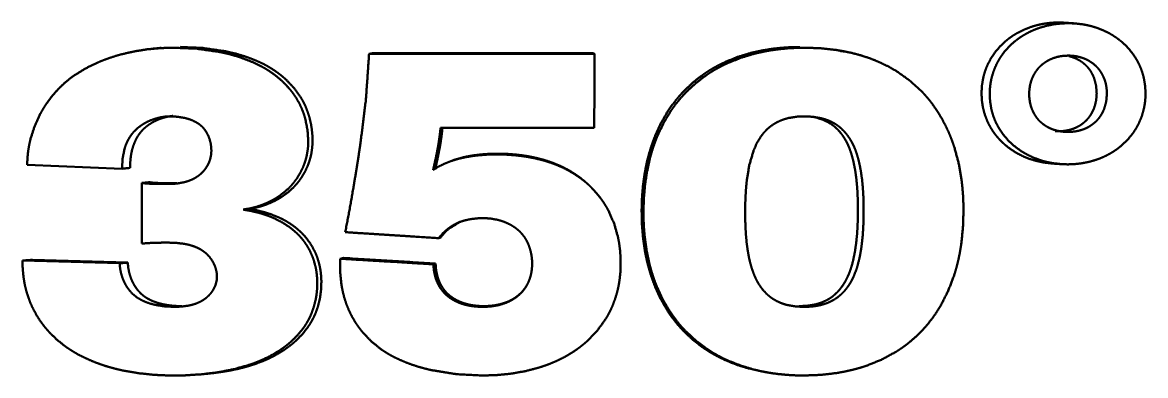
# Paper-space layout 'Layout1' of a CAD drawing. Header units: millimetres. Extents: x 0 to 420, y 0 to 297.
# Drawn here: x 157.94 to 167.61, y 130.43 to 133.46 of the extents above; entities that cross this region are included whole.
import ezdxf

# ---------------------------------------------------------------- set-up
doc = ezdxf.new("R2010")
doc.units = ezdxf.units.MM
doc.layers.add('170', color=7, linetype='Continuous', true_color=0xffffff)

psp = doc.layouts.get("Layout1")

# ---------------------------------------------------------------- linework, layer by layer
at = {"layer": '170', "color": 155, "linetype": 'Continuous', "lineweight": 13}
psp.add_line((164.4725, 133.2342), (164.4356, 133.2402), dxfattribs=at)
at = {"layer": '170', "color": 155, "linetype": 'Continuous', "lineweight": 50}
for p, q in [((160.9207, 133.1921), (160.9495, 133.1983)), ((160.9207, 133.1921), (162.8611, 133.1924)), ((162.8535, 133.1983), (160.9495, 133.1983)), ((162.8611, 133.1924), (162.8535, 133.1983)), ((161.5365, 132.5547), (162.8599, 132.5549)), ((157.9776, 132.2377), (158.7939, 132.2044)), ((161.5205, 131.6073), (161.5378, 131.6134)), ((157.9368, 131.4144), (158.7733, 131.3907)), ((158.8434, 131.3972), (158.0239, 131.4204)), ((160.6713, 131.4305), (160.705, 131.4367)), ((161.4751, 131.3824), (161.4933, 131.3885)), ((164.3235, 130.4569), (164.1938, 130.4851))]:
    psp.add_line(p, q, dxfattribs=at)
for points, knots in [([(166.1935, 132.8539), (166.197, 132.9174), (166.207, 132.9799), (166.2145, 133.0108), (166.2238, 133.0414), (166.2347, 133.0713), (166.2472, 133.1004), (166.2769, 133.156), (166.3127, 133.2083), (166.3538, 133.2563), (166.3994, 133.2994), (166.4238, 133.3192), (166.4493, 133.3378), (166.4756, 133.3551), (166.5025, 133.371), (166.5582, 133.3989), (166.6163, 133.4216), (166.646, 133.4311), (166.6761, 133.4392), (166.7063, 133.4459), (166.7366, 133.4514), (166.7672, 133.4557), (166.7979, 133.4587), (166.8288, 133.4605), (166.8598, 133.461), (166.9094, 133.4593)], [0, 0, 0.060287, 0.120334, 0.150511, 0.180825, 0.211042, 0.241051, 0.300879, 0.360975, 0.420934, 0.480445, 0.510277, 0.540187, 0.570024, 0.59968, 0.658746, 0.717887, 0.747516, 0.77701, 0.806355, 0.835624, 0.864872, 0.894146, 0.923515, 0.952919, 1, 1]), ([(167.6057, 132.8479), (167.6026, 132.9121), (167.5928, 132.9751), (167.5854, 133.0062), (167.5762, 133.0369), (167.5653, 133.067), (167.5528, 133.0961), (167.5231, 133.1518), (167.4873, 133.2039), (167.4463, 133.2517), (167.4009, 133.2945), (167.3765, 133.3141), (167.3512, 133.3326), (167.325, 133.3497), (167.2982, 133.3655), (167.2428, 133.3932), (167.1849, 133.4157), (167.1551, 133.4251), (167.1251, 133.4331), (167.0949, 133.4399), (167.0644, 133.4453), (167.0029, 133.4526), (166.9407, 133.4551), (166.8784, 133.4527), (166.8169, 133.4455), (166.756, 133.4333), (166.6958, 133.4161), (166.6661, 133.4055), (166.6369, 133.3936), (166.6084, 133.3805), (166.5805, 133.366), (166.5533, 133.3504), (166.5268, 133.3334), (166.5009, 133.315), (166.4759, 133.2953), (166.4292, 133.2523), (166.3875, 133.205), (166.3685, 133.1796), (166.3509, 133.153), (166.3346, 133.1253), (166.3198, 133.0967), (166.2957, 133.0377), (166.2783, 132.9762), (166.2722, 132.9445), (166.2677, 132.9124), (166.2651, 132.8802), (166.2641, 132.8479)], [0, 0, 0.031846, 0.063443, 0.079272, 0.095175, 0.11103, 0.126759, 0.158026, 0.189351, 0.220548, 0.251487, 0.266984, 0.282525, 0.29802, 0.313433, 0.344146, 0.374942, 0.390397, 0.405807, 0.421158, 0.436486, 0.467179, 0.49806, 0.528935, 0.559664, 0.590442, 0.621471, 0.637109, 0.652721, 0.668277, 0.683821, 0.699387, 0.715002, 0.730733, 0.746531, 0.777951, 0.809237, 0.824941, 0.840745, 0.856684, 0.872634, 0.904261, 0.935928, 0.951913, 0.967949, 0.983965, 1, 1]), ([(159.2347, 133.2443), (159.1222, 133.2408), (159.0111, 133.2304), (158.9013, 133.213), (158.7928, 133.1884), (158.7392, 133.1732), (158.6859, 133.156), (158.633, 133.1368), (158.5811, 133.1155), (158.4808, 133.0665), (158.3856, 133.0079), (158.3402, 132.9745), (158.2969, 132.9384), (158.2562, 132.9), (158.2181, 132.8593), (158.1823, 132.8164), (158.1491, 132.7714), (158.1333, 132.748), (158.1182, 132.7241), (158.1037, 132.6997), (158.0899, 132.6748), (158.0424, 132.5721), (158.0074, 132.4645), (157.9947, 132.4089), (157.9853, 132.3522), (157.9796, 132.2952), (157.9776, 132.2377)], [0, 0, 0.062537, 0.124579, 0.186366, 0.248172, 0.279172, 0.310299, 0.341544, 0.37275, 0.434803, 0.496914, 0.52824, 0.559566, 0.590671, 0.621673, 0.652682, 0.683811, 0.699457, 0.715165, 0.73097, 0.746795, 0.809668, 0.872526, 0.904271, 0.936162, 0.968044, 1, 1]), ([(160.3975, 132.4351), (160.3912, 132.535), (160.3718, 132.6328), (160.3648, 132.6569), (160.3568, 132.6808), (160.3481, 132.7044), (160.3385, 132.7274), (160.3168, 132.7722), (160.2917, 132.815), (160.2779, 132.8358), (160.2633, 132.856), (160.2479, 132.8759), (160.2318, 132.8952), (160.1979, 132.9321), (160.1618, 132.9665), (160.1237, 132.9987), (160.0835, 133.0286), (160.0418, 133.0562), (159.9988, 133.0811), (159.9098, 133.1242), (159.8172, 133.1593), (159.7698, 133.1742), (159.7219, 133.1874), (159.6738, 133.199), (159.6256, 133.2091), (159.4311, 133.2361), (159.2347, 133.2443)], [0, 0, 0.062995, 0.125773, 0.14159, 0.157457, 0.17327, 0.189001, 0.220307, 0.251573, 0.267245, 0.282976, 0.298787, 0.314626, 0.346157, 0.377559, 0.408974, 0.440504, 0.472006, 0.503301, 0.565546, 0.627877, 0.659186, 0.690468, 0.721602, 0.752627, 0.876212, 1, 1]), ([(159.2952, 133.2505), (159.4885, 133.2421), (159.6791, 133.2149), (159.7733, 133.1932), (159.8665, 133.1651), (159.9127, 133.1482), (159.9583, 133.1294), (160.0029, 133.1086), (160.0463, 133.0856), (160.0885, 133.0604), (160.1293, 133.0327), (160.1492, 133.0179), (160.1687, 133.0024), (160.1876, 132.9865), (160.206, 132.97), (160.2738, 132.899), (160.3318, 132.8191), (160.3445, 132.7976), (160.3564, 132.7757), (160.3674, 132.7535), (160.3775, 132.731), (160.395, 132.6851), (160.4093, 132.6379), (160.4204, 132.5896), (160.4283, 132.5404), (160.4329, 132.4908), (160.4344, 132.441)], [0, 0, 0.123366, 0.246165, 0.307775, 0.369863, 0.401236, 0.432708, 0.464085, 0.495407, 0.526745, 0.5582, 0.574022, 0.589866, 0.605656, 0.62139, 0.684007, 0.746977, 0.762894, 0.778772, 0.794549, 0.81027, 0.841646, 0.87306, 0.904697, 0.93648, 0.968226, 1, 1]), ([(164.2006, 133.1974), (164.3065, 133.2213), (164.4137, 133.2377), (164.5217, 133.2472), (164.6299, 133.2503)], [0, 0, 0.250358, 0.500386, 0.75023, 1, 1]), ([(164.6707, 133.2443), (164.599, 133.243), (164.5274, 133.2391), (164.4536, 133.2321), (164.3802, 133.2219), (164.3067, 133.2084), (164.2338, 133.1914)], [0, 0, 0.162539, 0.325205, 0.493064, 0.66104, 0.830469, 1, 1]), ([(164.6651, 130.4263), (164.8041, 130.4314), (164.9416, 130.4469), (165.0097, 130.4587), (165.0773, 130.4736), (165.1109, 130.4822), (165.1445, 130.4916), (165.1778, 130.5018), (165.2109, 130.5129), (165.3391, 130.5656), (165.4604, 130.632), (165.4897, 130.6509), (165.5184, 130.6707), (165.5466, 130.6914), (165.5741, 130.713), (165.6268, 130.7583), (165.6764, 130.8067), (165.7228, 130.858), (165.7661, 130.9124), (165.8063, 130.9697), (165.8433, 131.0295), (165.9067, 131.1542), (165.9568, 131.285), (165.9674, 131.3187), (165.9772, 131.3525), (165.9861, 131.3866), (165.9943, 131.4207), (166.0083, 131.4891), (166.0194, 131.558), (166.0337, 131.6965), (166.0383, 131.8363), (166.0374, 131.9065), (166.0342, 131.9766), (166.0288, 132.0462), (166.0208, 132.1152), (165.9967, 132.2516), (165.9605, 132.3855), (165.9495, 132.4185), (165.9376, 132.4514), (165.9248, 132.4841), (165.9111, 132.5165), (165.8814, 132.5798), (165.8485, 132.641), (165.8123, 132.7002), (165.7728, 132.7573), (165.7516, 132.7849), (165.7296, 132.812), (165.7066, 132.8384), (165.6829, 132.8641), (165.5811, 132.9579), (165.4689, 133.0382), (165.4089, 133.0734), (165.3469, 133.1052), (165.2835, 133.1333), (165.2188, 133.1578), (165.1528, 133.179), (165.0857, 133.197), (165.0175, 133.212), (164.9488, 133.2239), (164.8104, 133.2394), (164.6707, 133.2443)], [0, 0, 0.03123, 0.062275, 0.07779, 0.093333, 0.101126, 0.108942, 0.116778, 0.124612, 0.15571, 0.186757, 0.194566, 0.202403, 0.210265, 0.218112, 0.233708, 0.249245, 0.26478, 0.280377, 0.296108, 0.311884, 0.343273, 0.374718, 0.382633, 0.390549, 0.398442, 0.406311, 0.422, 0.437648, 0.468917, 0.500299, 0.516063, 0.531809, 0.547471, 0.563072, 0.594156, 0.625276, 0.633098, 0.640944, 0.648826, 0.656717, 0.672413, 0.688023, 0.703592, 0.719171, 0.726982, 0.734818, 0.742679, 0.750524, 0.78158, 0.812556, 0.828171, 0.843811, 0.859375, 0.874909, 0.890455, 0.906057, 0.921718, 0.93738, 0.968636, 1, 1]), ([(160.9207, 133.1921), (160.8944, 132.8059), (160.8467, 132.4216), (160.8323, 132.3259), (160.8173, 132.2303), (160.8017, 132.1347), (160.7857, 132.0393), (160.7523, 131.8486), (160.716, 131.6585)], [0, 0, 0.250006, 0.500005, 0.562514, 0.625018, 0.687521, 0.75002, 0.875007, 1, 1]), ([(164.1938, 130.4851), (164.0874, 130.518), (163.9847, 130.5594), (163.9347, 130.5834), (163.8858, 130.6096), (163.8617, 130.6236), (163.838, 130.6383), (163.8144, 130.6535), (163.7913, 130.6694), (163.7036, 130.7378), (163.6235, 130.814), (163.5863, 130.855), (163.5509, 130.898), (163.5175, 130.9429), (163.4862, 130.9894), (163.4308, 131.0861), (163.3843, 131.1872), (163.3641, 131.2393), (163.346, 131.2923), (163.33, 131.346), (163.3159, 131.4), (163.2936, 131.5087), (163.2785, 131.6184), (163.2699, 131.7291), (163.2674, 131.8407), (163.2683, 131.8966), (163.2706, 131.9524), (163.2744, 132.0079), (163.2796, 132.0631), (163.2951, 132.1728), (163.3175, 132.2813), (163.3316, 132.3351), (163.3478, 132.3885), (163.3661, 132.4416), (163.3865, 132.4939), (163.4335, 132.5951), (163.489, 132.6916), (163.5202, 132.7379), (163.5538, 132.7828), (163.5714, 132.8048), (163.5896, 132.8263), (163.6082, 132.8472), (163.6273, 132.8676), (163.7079, 132.9441), (163.7957, 133.0124), (163.8187, 133.0282), (163.8422, 133.0434), (163.8661, 133.0582), (163.8905, 133.0723), (163.9399, 133.0988), (163.9903, 133.1229), (164.0937, 133.1645), (164.2006, 133.1974)], [0, 0, 0.031241, 0.062296, 0.077826, 0.093397, 0.101209, 0.109043, 0.116908, 0.124775, 0.155969, 0.186977, 0.202511, 0.218108, 0.233814, 0.249544, 0.280801, 0.312004, 0.327663, 0.343385, 0.359097, 0.374734, 0.405866, 0.436938, 0.468073, 0.499363, 0.515052, 0.530707, 0.546308, 0.561874, 0.592936, 0.624013, 0.639602, 0.655258, 0.671003, 0.686755, 0.718051, 0.749265, 0.764921, 0.78066, 0.788564, 0.796453, 0.804307, 0.812141, 0.843321, 0.874498, 0.88233, 0.890185, 0.898071, 0.905963, 0.921688, 0.937352, 0.968619, 1, 1]), ([(164.2338, 133.1914), (164.1264, 133.1589), (164.0224, 133.1181), (163.9718, 133.0945), (163.9222, 133.0686), (163.8978, 133.0547), (163.8736, 133.0403), (163.8497, 133.0252), (163.8261, 133.0095), (163.7365, 132.9418), (163.6545, 132.8662), (163.6163, 132.8255), (163.5799, 132.7828), (163.5625, 132.7607), (163.5455, 132.7382), (163.529, 132.7151), (163.5131, 132.6917), (163.4556, 132.5949), (163.4071, 132.4937), (163.3861, 132.4415), (163.3672, 132.3883), (163.3503, 132.3344), (163.3356, 132.28), (163.3121, 132.1705), (163.2961, 132.06), (163.2866, 131.9485), (163.2832, 131.8362), (163.2837, 131.7799), (163.2857, 131.7237), (163.2894, 131.6678), (163.2946, 131.6122), (163.3101, 131.5019), (163.333, 131.3929), (163.3473, 131.3389), (163.3637, 131.2853), (163.3823, 131.232), (163.4031, 131.1795), (163.4509, 131.0779), (163.5075, 130.9815), (163.5392, 130.9353), (163.5733, 130.8904), (163.5913, 130.8686), (163.6098, 130.8471), (163.6287, 130.8263), (163.6481, 130.8059), (163.7299, 130.7298), (163.8188, 130.6621), (163.8658, 130.6314), (163.9145, 130.6029), (163.9644, 130.5767), (164.0152, 130.5529), (164.1194, 130.5117), (164.227, 130.4791)], [0, 0, 0.031278, 0.062383, 0.077936, 0.093529, 0.101353, 0.109195, 0.117072, 0.124959, 0.15625, 0.187324, 0.202875, 0.218481, 0.226321, 0.234185, 0.242079, 0.249972, 0.281327, 0.312583, 0.328251, 0.343979, 0.35973, 0.375422, 0.406615, 0.437728, 0.468888, 0.500182, 0.515878, 0.531538, 0.547137, 0.562688, 0.593713, 0.624734, 0.640292, 0.655912, 0.671627, 0.687365, 0.718636, 0.749785, 0.765404, 0.781099, 0.788987, 0.796863, 0.804712, 0.812534, 0.843664, 0.874775, 0.890433, 0.906156, 0.921847, 0.937479, 0.968687, 1, 1]), ([(166.6041, 132.8485), (166.6056, 132.882), (166.6101, 132.9149), (166.6135, 132.9312), (166.6178, 132.9474), (166.6228, 132.9634), (166.6286, 132.9791), (166.6425, 133.0093), (166.6594, 133.0376), (166.6795, 133.0642), (166.7023, 133.0882), (166.7274, 133.1094), (166.7547, 133.1277), (166.7838, 133.1432), (166.814, 133.1556), (166.8453, 133.165), (166.8772, 133.1714), (166.9094, 133.1751), (166.9416, 133.1763), (166.9577, 133.1759), (166.9739, 133.1749), (166.9901, 133.1733), (167.0061, 133.171), (167.0376, 133.1643), (167.0682, 133.1549), (167.0832, 133.149), (167.0979, 133.1424), (167.1124, 133.135), (167.1265, 133.1268), (167.1533, 133.1084), (167.1779, 133.0873), (167.1893, 133.0757), (167.2002, 133.0634), (167.2104, 133.0504), (167.2199, 133.0368), (167.2365, 133.0083), (167.25, 132.9781), (167.2556, 132.9624), (167.2605, 132.9463), (167.2645, 132.9301), (167.2676, 132.9138), (167.2717, 132.8807), (167.2729, 132.8472)], [0, 0, 0.031835, 0.063473, 0.079295, 0.095166, 0.111141, 0.127092, 0.158644, 0.190035, 0.22164, 0.253185, 0.284416, 0.315705, 0.346966, 0.378013, 0.40909, 0.440101, 0.470844, 0.501494, 0.516847, 0.532236, 0.547704, 0.563141, 0.593758, 0.624216, 0.639485, 0.654814, 0.670279, 0.68583, 0.716751, 0.747539, 0.763007, 0.77859, 0.794323, 0.810094, 0.841461, 0.872921, 0.88882, 0.904756, 0.920625, 0.936455, 0.968111, 1, 1]), ([(167.1851, 132.8531), (167.1801, 132.9185), (167.1634, 132.9818), (167.1504, 133.012), (167.1345, 133.0403), (167.1255, 133.0537), (167.1157, 133.0666), (167.1052, 133.0791), (167.0939, 133.0909), (167.0698, 133.1125), (167.0436, 133.1312), (167.0155, 133.1471), (166.9859, 133.16), (166.9461, 133.1722)], [0, 0, 0.151795, 0.303335, 0.379368, 0.454436, 0.49185, 0.529349, 0.567075, 0.604906, 0.679814, 0.754282, 0.829063, 0.903663, 1, 1]), ([(166.7997, 132.2492), (166.7296, 132.2573), (166.6694, 132.2698), (166.6101, 132.2875), (166.5525, 132.3104), (166.4976, 132.3382), (166.4455, 132.371), (166.3963, 132.4091), (166.373, 132.4302), (166.3508, 132.4524), (166.3301, 132.4756), (166.3106, 132.4999), (166.2924, 132.5252), (166.2755, 132.5515), (166.26, 132.579), (166.246, 132.6074), (166.2229, 132.6663), (166.2065, 132.7272), (166.1967, 132.79), (166.1935, 132.8539)], [0, 0, 0.074566, 0.139533, 0.205032, 0.270539, 0.335586, 0.400711, 0.466525, 0.499759, 0.532905, 0.565856, 0.598748, 0.631675, 0.664738, 0.69807, 0.731636, 0.798487, 0.865128, 0.932344, 1, 1]), ([(166.8285, 132.527), (166.8543, 132.5261), (166.8703, 132.5263), (166.8863, 132.5272), (166.9024, 132.5287), (166.9184, 132.5309), (166.9498, 132.5373), (166.9805, 132.5467), (167.0104, 132.5591), (167.0389, 132.5746), (167.0654, 132.5928), (167.09, 132.6139), (167.1014, 132.6256), (167.1123, 132.638), (167.1224, 132.651), (167.1317, 132.6645), (167.1403, 132.6784), (167.1481, 132.6928), (167.1552, 132.7078), (167.1616, 132.7231), (167.172, 132.7546), (167.1793, 132.7868), (167.1836, 132.8198), (167.1851, 132.8531)], [0, 0, 0.047075, 0.076289, 0.105598, 0.135071, 0.164515, 0.223039, 0.281539, 0.340566, 0.399689, 0.458464, 0.517527, 0.54745, 0.577532, 0.607485, 0.637368, 0.667236, 0.697216, 0.727411, 0.757735, 0.818141, 0.87844, 0.939105, 1, 1]), ([(166.2641, 132.8479), (166.2674, 132.7838), (166.2774, 132.7209), (166.285, 132.6898), (166.2944, 132.6591), (166.3055, 132.629), (166.3182, 132.5999), (166.3484, 132.5442), (166.3847, 132.4921), (166.4264, 132.4443), (166.4725, 132.4015), (166.5228, 132.3635), (166.5765, 132.3307), (166.6325, 132.3031), (166.6909, 132.2806), (166.7208, 132.2713), (166.751, 132.2632), (166.7814, 132.2565), (166.8119, 132.2511), (166.8735, 132.2438), (166.9357, 132.2413), (166.9979, 132.2437), (167.0592, 132.2509), (167.1197, 132.263), (167.1794, 132.2802), (167.2088, 132.2909), (167.2377, 132.3028), (167.2659, 132.316), (167.2934, 132.3304), (167.3203, 132.3461), (167.3465, 132.3631), (167.3719, 132.3815), (167.3966, 132.4012), (167.4426, 132.4441), (167.4837, 132.4915), (167.5024, 132.5168), (167.5198, 132.5433), (167.5359, 132.5709), (167.5504, 132.5995), (167.5743, 132.6585), (167.5914, 132.7199), (167.5975, 132.7514), (167.602, 132.7835), (167.6047, 132.8156), (167.6057, 132.8479)], [0, 0, 0.03184, 0.063451, 0.079295, 0.09522, 0.111129, 0.126913, 0.158316, 0.18983, 0.221282, 0.252478, 0.283752, 0.314958, 0.345932, 0.376952, 0.392505, 0.408004, 0.42343, 0.438815, 0.469577, 0.500473, 0.53131, 0.56194, 0.592558, 0.62337, 0.638899, 0.654398, 0.669835, 0.685251, 0.700684, 0.716163, 0.731745, 0.747415, 0.778619, 0.809703, 0.825314, 0.84103, 0.8569, 0.872797, 0.904357, 0.935968, 0.951924, 0.967952, 0.983972, 1, 1]), ([(167.2729, 132.8472), (167.2671, 132.781), (167.2491, 132.7173), (167.2354, 132.6869), (167.2186, 132.6585), (167.2092, 132.6451), (167.199, 132.6322), (167.188, 132.6198), (167.1763, 132.608), (167.1512, 132.5868), (167.1242, 132.5685), (167.1099, 132.5604), (167.0952, 132.5531), (167.0803, 132.5465), (167.0651, 132.5407), (167.034, 132.5314), (167.002, 132.525), (166.9698, 132.5213), (166.9376, 132.5201), (166.9054, 132.5214), (166.8733, 132.5251), (166.8572, 132.528), (166.8413, 132.5316), (166.8257, 132.5359), (166.8103, 132.5409), (166.7952, 132.5467), (166.7803, 132.5532), (166.7657, 132.5605), (166.7514, 132.5686), (166.7244, 132.5869), (166.6996, 132.6079), (166.6881, 132.6195), (166.6771, 132.6318), (166.6669, 132.6449), (166.6574, 132.6585), (166.6407, 132.6871), (166.6272, 132.7174), (166.6216, 132.7332), (166.6167, 132.7492), (166.6127, 132.7654), (166.6095, 132.7817), (166.6053, 132.8149), (166.6041, 132.8485)], [0, 0, 0.063151, 0.126142, 0.157831, 0.189195, 0.204804, 0.220448, 0.236194, 0.251968, 0.283194, 0.314253, 0.329845, 0.34546, 0.36098, 0.376439, 0.407316, 0.438263, 0.469097, 0.499739, 0.530373, 0.561174, 0.57668, 0.592167, 0.607575, 0.622962, 0.638353, 0.653789, 0.669329, 0.684939, 0.715976, 0.746892, 0.76243, 0.778087, 0.79389, 0.809686, 0.841111, 0.872673, 0.888598, 0.904531, 0.92039, 0.936227, 0.96801, 1, 1]), ([(159.2318, 132.6584), (159.1865, 132.6515), (159.1659, 132.6467), (159.1456, 132.6409), (159.1254, 132.6342), (159.1055, 132.6265), (159.0672, 132.6084), (159.0309, 132.5867), (159.0136, 132.5744), (158.9969, 132.5611), (158.981, 132.5467), (158.9661, 132.5314), (158.9523, 132.5153), (158.9395, 132.4982), (158.9277, 132.4803), (158.917, 132.4616), (158.8989, 132.4226), (158.8849, 132.3819), (158.8794, 132.361), (158.8748, 132.3398), (158.8711, 132.3185), (158.8682, 132.2972), (158.8646, 132.2542), (158.8636, 132.211)], [0, 0, 0.070977, 0.103679, 0.136481, 0.169503, 0.202563, 0.268232, 0.333734, 0.366642, 0.399789, 0.433024, 0.466106, 0.499081, 0.532109, 0.565351, 0.598793, 0.665451, 0.732105, 0.76566, 0.799237, 0.832705, 0.866123, 0.93295, 1, 1]), ([(158.794, 132.2044), (158.7987, 132.2909), (158.8157, 132.3754), (158.8223, 132.3961), (158.8301, 132.4166), (158.8389, 132.4365), (158.8487, 132.4557), (158.8597, 132.4744), (158.8717, 132.4923), (158.885, 132.5096), (158.8993, 132.5259), (158.9307, 132.5554), (158.9654, 132.5809), (158.9838, 132.5923), (159.0027, 132.6027), (159.0219, 132.6121), (159.0416, 132.6206), (159.0819, 132.6348), (159.1237, 132.6453), (159.1664, 132.6519), (159.2095, 132.6542)], [0, 0, 0.125413, 0.250068, 0.281581, 0.313209, 0.344705, 0.376053, 0.407322, 0.438623, 0.470114, 0.501594, 0.563881, 0.626147, 0.657479, 0.688702, 0.719755, 0.750709, 0.812616, 0.874939, 0.937449, 1, 1]), ([(159.2095, 132.6542), (159.2742, 132.6506), (159.3376, 132.6394), (159.3688, 132.6307), (159.3995, 132.6193), (159.429, 132.6051), (159.4568, 132.5877), (159.4698, 132.5776), (159.4821, 132.5666), (159.4935, 132.5548), (159.504, 132.5423), (159.5224, 132.515), (159.5374, 132.4855), (159.5488, 132.4547), (159.5569, 132.4228), (159.5618, 132.39), (159.5634, 132.3568)], [0, 0, 0.12364, 0.246577, 0.308473, 0.370976, 0.433564, 0.496111, 0.527669, 0.559201, 0.590482, 0.621698, 0.684568, 0.747643, 0.810358, 0.873353, 0.936649, 1, 1]), ([(161.5535, 132.5609), (161.5429, 132.4697), (161.528, 132.3791), (161.5101, 132.2891), (161.4901, 132.1996)], [0, 0, 0.250001, 0.49998, 0.749979, 1, 1]), ([(164.2318, 132.3621), (164.2611, 132.4271), (164.299, 132.4874), (164.3099, 132.5017), (164.3214, 132.5154), (164.3333, 132.5286), (164.3458, 132.5413), (164.3725, 132.5647), (164.4015, 132.5855), (164.4324, 132.6034), (164.4647, 132.6184), (164.4981, 132.6305), (164.5325, 132.64), (164.6025, 132.6512), (164.6734, 132.6542)], [0, 0, 0.125265, 0.250214, 0.281704, 0.313191, 0.344496, 0.3757, 0.438006, 0.500659, 0.563423, 0.625796, 0.688184, 0.750816, 0.875398, 1, 1]), ([(164.624, 131.0224), (164.6914, 131.0255), (164.7578, 131.0361), (164.7905, 131.0449), (164.8227, 131.0563), (164.8538, 131.0702), (164.8834, 131.0868), (164.8976, 131.0962), (164.9114, 131.1062), (164.9248, 131.117), (164.9376, 131.1285), (164.9616, 131.1529), (164.9835, 131.1791), (165.0034, 131.2071), (165.0213, 131.2364), (165.0371, 131.2667), (165.051, 131.2978), (165.0633, 131.3296), (165.0739, 131.3621), (165.0832, 131.3952), (165.0912, 131.4286), (165.1044, 131.496), (165.1142, 131.5639), (165.1213, 131.6322), (165.1259, 131.7008), (165.1285, 131.7694), (165.1294, 131.8381), (165.1289, 131.9068), (165.1269, 131.9754), (165.123, 132.044), (165.1167, 132.1121), (165.1075, 132.1798), (165.095, 132.2468), (165.0873, 132.28), (165.0785, 132.3131), (165.0685, 132.3459), (165.0569, 132.3783), (165.0435, 132.4099), (165.0282, 132.4405), (165.0108, 132.47), (164.9913, 132.4983), (164.9699, 132.5249), (164.9465, 132.5495), (164.9211, 132.572), (164.8934, 132.5922), (164.833, 132.6238), (164.768, 132.6445), (164.7342, 132.6515)], [0, 0, 0.032388, 0.064598, 0.080831, 0.097205, 0.113556, 0.129825, 0.137978, 0.146159, 0.1544, 0.162654, 0.179051, 0.19542, 0.211881, 0.228361, 0.244747, 0.261085, 0.27742, 0.293807, 0.310263, 0.326747, 0.359643, 0.392543, 0.425478, 0.458416, 0.491343, 0.524274, 0.557204, 0.590127, 0.623034, 0.655864, 0.688584, 0.72127, 0.737625, 0.754019, 0.770488, 0.786987, 0.803428, 0.819818, 0.836242, 0.852715, 0.869103, 0.885375, 0.901648, 0.918056, 0.95074, 0.983437, 1, 1]), ([(164.6734, 132.6542), (164.742, 132.6504), (164.8092, 132.6391), (164.8422, 132.6302), (164.8748, 132.6189), (164.9063, 132.6048), (164.9362, 132.5879), (164.9504, 132.5784), (164.9643, 132.5682), (164.9777, 132.5572), (164.9906, 132.5457), (165.0148, 132.521), (165.0368, 132.4944), (165.0569, 132.4662), (165.0748, 132.4364), (165.0906, 132.4057), (165.1043, 132.3741), (165.1162, 132.3418), (165.1265, 132.3088), (165.1356, 132.2754), (165.1436, 132.2416), (165.1564, 132.1738), (165.1658, 132.1059), (165.1722, 132.0376), (165.1761, 131.9693), (165.1782, 131.9007), (165.1787, 131.8321), (165.1778, 131.7634), (165.1751, 131.6945), (165.1704, 131.6257), (165.1632, 131.5571), (165.1585, 131.523), (165.1531, 131.4889), (165.1468, 131.455), (165.1396, 131.4213), (165.1219, 131.3549), (165.0985, 131.2906), (165.0841, 131.2593), (165.0678, 131.2288), (165.0495, 131.1995), (165.0292, 131.1717), (165.0183, 131.1584), (165.0069, 131.1456), (164.9949, 131.1331), (164.9823, 131.1212), (164.9558, 131.0994), (164.9276, 131.0803), (164.8977, 131.0639), (164.8662, 131.0501), (164.8338, 131.0388), (164.8008, 131.0302), (164.7674, 131.0238), (164.7335, 131.0195), (164.6992, 131.0172), (164.6648, 131.0164)], [0, 0, 0.031206, 0.062176, 0.077715, 0.093393, 0.109081, 0.124655, 0.132445, 0.140261, 0.148125, 0.15602, 0.171728, 0.187392, 0.203135, 0.218916, 0.234618, 0.250257, 0.265909, 0.281601, 0.297358, 0.313117, 0.344452, 0.375639, 0.40677, 0.437896, 0.469045, 0.500228, 0.531465, 0.562774, 0.594118, 0.625436, 0.641092, 0.656764, 0.67245, 0.688122, 0.71931, 0.750427, 0.766078, 0.781806, 0.797495, 0.81311, 0.820914, 0.828738, 0.836592, 0.844465, 0.860067, 0.87555, 0.891071, 0.906692, 0.922276, 0.93776, 0.953233, 0.968758, 0.984363, 1, 1]), ([(161.4719, 132.1934), (161.4851, 132.2504), (161.4975, 132.3075), (161.5097, 132.3688), (161.5206, 132.4304), (161.5297, 132.4924), (161.5365, 132.5548)], [0, 0, 0.159132, 0.31828, 0.488445, 0.658577, 0.829285, 1, 1]), ([(159.8362, 131.8528), (159.8908, 131.8615), (159.944, 131.8745), (159.996, 131.8916), (160.0468, 131.9127), (160.0717, 131.9248), (160.0962, 131.9379), (160.1201, 131.9519), (160.1433, 131.9669), (160.1874, 131.9995), (160.2284, 132.0361), (160.2477, 132.0559), (160.2661, 132.0768), (160.2835, 132.0986), (160.2997, 132.1212), (160.3285, 132.1684), (160.3526, 132.2181), (160.3628, 132.244), (160.3718, 132.2705), (160.3796, 132.2974), (160.3859, 132.3245), (160.3946, 132.3793), (160.3975, 132.4351)], [0, 0, 0.062465, 0.124424, 0.186263, 0.24836, 0.279648, 0.311057, 0.342358, 0.373496, 0.435506, 0.497559, 0.528785, 0.560244, 0.591792, 0.623201, 0.685597, 0.748025, 0.779471, 0.811098, 0.842682, 0.874119, 0.936864, 1, 1]), ([(160.4344, 132.441), (160.4315, 132.386), (160.4233, 132.3319), (160.4173, 132.3052), (160.4099, 132.2787), (160.4013, 132.2524), (160.3914, 132.2267), (160.3682, 132.1771), (160.3405, 132.13), (160.3248, 132.1075), (160.308, 132.0856), (160.2902, 132.0647), (160.2714, 132.0448), (160.2314, 132.0079), (160.188, 131.9747), (160.1651, 131.9595), (160.1416, 131.9453), (160.1177, 131.9321), (160.0934, 131.9199), (160.0433, 131.8984), (159.9915, 131.8809), (159.9384, 131.8676), (159.8844, 131.8588)], [0, 0, 0.062862, 0.125298, 0.156562, 0.187946, 0.219473, 0.250955, 0.313405, 0.375743, 0.407092, 0.438554, 0.469918, 0.501106, 0.56328, 0.625633, 0.65698, 0.68827, 0.719436, 0.750508, 0.812668, 0.875091, 0.937558, 1, 1]), ([(159.5634, 132.3568), (159.5611, 132.3246), (159.5547, 132.2931), (159.55, 132.2777), (159.5444, 132.2625), (159.5379, 132.2477), (159.5306, 132.2334), (159.5225, 132.2196), (159.5136, 132.2062), (159.504, 132.1932), (159.4936, 132.1809), (159.4709, 132.1585), (159.4458, 132.1389), (159.4323, 132.1301), (159.4185, 132.1221), (159.4043, 132.1148), (159.3899, 132.1081), (159.3603, 132.0968), (159.3297, 132.0877), (159.2671, 132.0763), (159.2035, 132.0728)], [0, 0, 0.063131, 0.125851, 0.157436, 0.189077, 0.220559, 0.25191, 0.283244, 0.314666, 0.346196, 0.377619, 0.439912, 0.502305, 0.533689, 0.564974, 0.596048, 0.627055, 0.68905, 0.751374, 0.875713, 1, 1]), ([(161.9011, 130.4263), (162.0227, 130.4301), (162.143, 130.4421), (162.2621, 130.4629), (162.3796, 130.4932), (162.4088, 130.5024), (162.4378, 130.5123), (162.4664, 130.5228), (162.4947, 130.534), (162.5503, 130.5584), (162.6044, 130.5857), (162.657, 130.6161), (162.7079, 130.6497), (162.7326, 130.6678), (162.7568, 130.6866), (162.7802, 130.7061), (162.8029, 130.7263), (162.8865, 130.8134), (162.9578, 130.9118), (162.9735, 130.9382), (162.9882, 130.9651), (163.0018, 130.9923), (163.0143, 131.02), (163.0362, 131.0765), (163.0541, 131.1345), (163.0616, 131.164), (163.0681, 131.1939), (163.0737, 131.2241), (163.0782, 131.2544), (163.0844, 131.3149), (163.0869, 131.3754), (163.0862, 131.436), (163.0822, 131.4967), (163.0747, 131.5573), (163.0635, 131.6174), (163.0302, 131.7335), (162.9814, 131.844), (162.9666, 131.8707), (162.9508, 131.897), (162.934, 131.9226), (162.9164, 131.9475), (162.8787, 131.9949), (162.8377, 132.0394), (162.816, 132.0606), (162.7934, 132.0809), (162.77, 132.1006), (162.7457, 132.1194), (162.6955, 132.1543), (162.6432, 132.1854), (162.589, 132.2131), (162.533, 132.2375), (162.5044, 132.2484), (162.4755, 132.2586), (162.4464, 132.2679), (162.4172, 132.2764), (162.3583, 132.2912), (162.299, 132.3031), (162.2391, 132.3125), (162.1788, 132.3195), (162.118, 132.3242), (162.057, 132.3267), (161.9961, 132.327), (161.9355, 132.3249), (161.8751, 132.3205), (161.8151, 132.3137), (161.7554, 132.3038), (161.6962, 132.2905), (161.6374, 132.2731), (161.5799, 132.2513), (161.5246, 132.225), (161.4719, 132.1934)], [0, 0, 0.031254, 0.062332, 0.093376, 0.124572, 0.13243, 0.140293, 0.148136, 0.155957, 0.171555, 0.187129, 0.202724, 0.218393, 0.226274, 0.234141, 0.241966, 0.249763, 0.280788, 0.312015, 0.319908, 0.327777, 0.335603, 0.343404, 0.358969, 0.374559, 0.382388, 0.39025, 0.398133, 0.405998, 0.421631, 0.437203, 0.452771, 0.468381, 0.484085, 0.499774, 0.530815, 0.561856, 0.569701, 0.577581, 0.585448, 0.593275, 0.608849, 0.624394, 0.632181, 0.639995, 0.647848, 0.655731, 0.671449, 0.687088, 0.70272, 0.71841, 0.72629, 0.734165, 0.742004, 0.749821, 0.765408, 0.78097, 0.796535, 0.812132, 0.827793, 0.843486, 0.859135, 0.874718, 0.890263, 0.905787, 0.921327, 0.936931, 0.952681, 0.968473, 0.984206, 1, 1]), ([(161.6541, 132.2798), (161.7085, 132.2961), (161.7378, 132.3034), (161.7673, 132.3097), (161.7969, 132.3151), (161.8265, 132.3197), (161.8859, 132.3266), (161.9455, 132.331), (162.0052, 132.333), (162.0651, 132.3327), (162.1252, 132.3302), (162.1852, 132.3254), (162.2447, 132.3182), (162.3036, 132.3087), (162.3619, 132.2967), (162.4195, 132.2818), (162.4764, 132.264), (162.5325, 132.2429), (162.5877, 132.2183), (162.6412, 132.1904), (162.6925, 132.1591), (162.7413, 132.1244), (162.7821, 132.0911)], [0, 0, 0.047759, 0.073179, 0.098582, 0.123879, 0.149103, 0.199439, 0.249707, 0.300019, 0.350441, 0.401064, 0.45171, 0.502136, 0.552355, 0.602454, 0.652525, 0.702691, 0.75313, 0.803966, 0.854798, 0.905295, 0.955734, 1, 1]), ([(164.2291, 131.3084), (164.2082, 131.3722), (164.1923, 131.4368), (164.1803, 131.5021), (164.1715, 131.5681), (164.1654, 131.6345), (164.1615, 131.7013), (164.1594, 131.7682), (164.1587, 131.8351), (164.1595, 131.902), (164.162, 131.9689), (164.1664, 132.0357), (164.1728, 132.1023), (164.1941, 132.2338), (164.2318, 132.3621)], [0, 0, 0.062759, 0.125051, 0.18723, 0.24948, 0.311916, 0.374527, 0.437161, 0.499756, 0.562352, 0.624967, 0.687651, 0.750233, 0.874871, 1, 1]), ([(158.794, 132.2044), (158.8043, 132.2054), (158.8636, 132.211)], [0, 0, 0.148371, 1, 1]), ([(158.9637, 132.0815), (158.9732, 132.0824), (159.03, 132.0877)], [0, 0, 0.142954, 1, 1]), ([(159.2035, 132.0728), (159.1434, 132.0728), (159.0834, 132.0735), (159.0534, 132.0744), (159.0235, 132.0757), (158.9935, 132.0777), (158.9637, 132.0815)], [0, 0, 0.250257, 0.500316, 0.625221, 0.750068, 0.874893, 1, 1]), ([(159.03, 132.0877), (159.0591, 132.0839), (159.0884, 132.0819), (159.1178, 132.0805), (159.1471, 132.0796), (159.2059, 132.0789), (159.2648, 132.0789)], [0, 0, 0.125056, 0.249895, 0.3748, 0.49976, 0.749801, 1, 1]), ([(162.792, 132.0821), (162.7865, 132.0871), (162.7809, 132.0921)], [0, 0, 0.501004, 1, 1]), ([(157.9368, 131.4144), (157.9389, 131.3437), (157.9458, 131.2736), (157.9511, 131.2388), (157.9576, 131.2042), (157.9656, 131.1697), (157.9749, 131.1355), (157.9975, 131.0689), (158.0255, 131.005), (158.0586, 130.944), (158.0968, 130.8856), (158.1178, 130.8574), (158.1398, 130.83), (158.1628, 130.8037), (158.1868, 130.7784), (158.2374, 130.7309), (158.2915, 130.6872), (158.3198, 130.6668), (158.3488, 130.6473), (158.3783, 130.629), (158.4082, 130.6117), (158.4693, 130.5799), (158.5321, 130.5518), (158.5964, 130.527), (158.6621, 130.5052), (158.6954, 130.4955), (158.7288, 130.4864), (158.7624, 130.4781), (158.796, 130.4705), (158.9313, 130.4467), (159.0679, 130.4324), (159.1365, 130.4285), (159.2055, 130.4265), (159.2747, 130.4263), (159.344, 130.4279), (159.4821, 130.4368), (159.6186, 130.4538), (159.7536, 130.4799), (159.8865, 130.5171), (159.9193, 130.5284), (159.952, 130.5406), (159.9845, 130.5539), (160.0168, 130.5681), (160.0797, 130.5998), (160.1402, 130.6355), (160.1694, 130.6551), (160.1979, 130.6758), (160.2257, 130.6977), (160.2526, 130.7208), (160.3026, 130.7701), (160.3474, 130.8238), (160.3678, 130.8525), (160.3866, 130.8824), (160.3954, 130.8979), (160.4038, 130.9136), (160.4117, 130.9295), (160.4191, 130.9456), (160.4439, 131.0113), (160.4613, 131.0795), (160.4674, 131.1146), (160.4716, 131.1499), (160.4742, 131.1853), (160.475, 131.2207), (160.4741, 131.256), (160.4713, 131.2913), (160.4667, 131.3266), (160.4601, 131.3617), (160.4407, 131.4297), (160.413, 131.4949), (160.3961, 131.5262), (160.3772, 131.5564), (160.3566, 131.5851), (160.3342, 131.6123), (160.3101, 131.6381), (160.2843, 131.6625), (160.2571, 131.6855), (160.2289, 131.7068), (160.1696, 131.7447), (160.1069, 131.7767), (160.0743, 131.7906), (160.0412, 131.8032), (160.0077, 131.8144), (159.974, 131.8243), (159.9056, 131.8406), (159.8362, 131.8528)], [0, 0, 0.015812, 0.031553, 0.03942, 0.047297, 0.055201, 0.06313, 0.078868, 0.094447, 0.10998, 0.125577, 0.133434, 0.141293, 0.149109, 0.156894, 0.172419, 0.187965, 0.195774, 0.203575, 0.211333, 0.219062, 0.234466, 0.249844, 0.265251, 0.280721, 0.288482, 0.29623, 0.303954, 0.311661, 0.342379, 0.37307, 0.38845, 0.403866, 0.419343, 0.434853, 0.465773, 0.496545, 0.527275, 0.558131, 0.565898, 0.573699, 0.581548, 0.589435, 0.605184, 0.620887, 0.628749, 0.636628, 0.644543, 0.652455, 0.668158, 0.683806, 0.691663, 0.699571, 0.703554, 0.707537, 0.711503, 0.715455, 0.731172, 0.746911, 0.754853, 0.762817, 0.770747, 0.778654, 0.786556, 0.794473, 0.802436, 0.810411, 0.826232, 0.842052, 0.850025, 0.857979, 0.865874, 0.873753, 0.881651, 0.889593, 0.897544, 0.905452, 0.921173, 0.936927, 0.944853, 0.952768, 0.96065, 0.968516, 0.984235, 1, 1]), ([(159.8844, 131.8588), (159.9521, 131.8467), (160.0187, 131.8305), (160.084, 131.8096), (160.1479, 131.7834), (160.1792, 131.7681), (160.2098, 131.7514), (160.2395, 131.7332), (160.268, 131.7135), (160.2956, 131.6924), (160.322, 131.6697), (160.3473, 131.6455), (160.371, 131.6197), (160.413, 131.5646), (160.4478, 131.5045), (160.4624, 131.4726), (160.4752, 131.4399), (160.4858, 131.4067), (160.4945, 131.373), (160.5012, 131.3388), (160.506, 131.3041), (160.509, 131.2691), (160.5103, 131.2342), (160.5079, 131.1645), (160.4988, 131.0952), (160.4829, 131.0272), (160.4601, 130.962), (160.446, 130.9305), (160.4302, 130.8997), (160.4124, 130.8695), (160.3931, 130.8404), (160.3502, 130.7858), (160.3021, 130.7358), (160.2763, 130.7124), (160.2495, 130.69), (160.222, 130.669), (160.1937, 130.6491), (160.1353, 130.6127), (160.0745, 130.5804), (160.0114, 130.5521), (159.9467, 130.5275), (159.8812, 130.5065), (159.8151, 130.4887), (159.7483, 130.4738), (159.6811, 130.4614), (159.5735, 130.4466)], [0, 0, 0.02958, 0.059045, 0.088519, 0.118171, 0.133151, 0.148164, 0.163115, 0.178026, 0.192944, 0.207906, 0.222963, 0.238013, 0.267822, 0.297653, 0.312723, 0.327807, 0.342807, 0.357771, 0.372751, 0.387804, 0.402893, 0.417937, 0.447902, 0.477962, 0.507947, 0.537648, 0.552496, 0.567398, 0.582417, 0.59746, 0.627311, 0.657116, 0.672099, 0.687086, 0.701997, 0.716842, 0.746432, 0.776018, 0.805754, 0.835504, 0.865073, 0.894518, 0.923907, 0.953296, 1, 1]), ([(161.9088, 131.7793), (161.9684, 131.7756), (162.0268, 131.7647), (162.0557, 131.7567), (162.084, 131.747), (162.1114, 131.7355), (162.138, 131.7223), (162.1637, 131.7072), (162.1883, 131.69), (162.2112, 131.6709), (162.2322, 131.6499), (162.2511, 131.6268), (162.2678, 131.6019), (162.2822, 131.5757), (162.2945, 131.5485), (162.3047, 131.5203), (162.3127, 131.4915), (162.3187, 131.4622), (162.3227, 131.4327), (162.3247, 131.4028), (162.3247, 131.3728), (162.3226, 131.3432), (162.3185, 131.3138), (162.3122, 131.2848), (162.3036, 131.2561), (162.2925, 131.2282), (162.279, 131.2016), (162.2631, 131.1764), (162.2449, 131.1525), (162.2246, 131.1305), (162.2025, 131.1106), (162.1786, 131.0926), (162.1532, 131.0766), (162.1268, 131.0627), (162.0996, 131.0509), (162.0427, 131.0328), (161.984, 131.0217), (161.9249, 131.0167), (161.8655, 131.0173), (161.8356, 131.0195), (161.806, 131.0231), (161.7767, 131.0281), (161.7478, 131.0347), (161.7193, 131.0432), (161.6912, 131.0535), (161.6639, 131.0659), (161.6377, 131.0802), (161.6129, 131.0966), (161.5895, 131.1153), (161.5679, 131.1361), (161.5485, 131.1586), (161.5313, 131.1828), (161.5164, 131.2088), (161.5039, 131.2361), (161.4939, 131.2642), (161.4861, 131.2931), (161.4803, 131.3226), (161.4767, 131.3524), (161.4751, 131.3824)], [0, 0, 0.031238, 0.062372, 0.078037, 0.093693, 0.109257, 0.124795, 0.140415, 0.156096, 0.171715, 0.187261, 0.202905, 0.218609, 0.234234, 0.249844, 0.265536, 0.281227, 0.296838, 0.312444, 0.328131, 0.343803, 0.359366, 0.374886, 0.390437, 0.406121, 0.421819, 0.437412, 0.453045, 0.468756, 0.484411, 0.499997, 0.515658, 0.531368, 0.546989, 0.562548, 0.593783, 0.625034, 0.656071, 0.687207, 0.702868, 0.718502, 0.734058, 0.749589, 0.765153, 0.780809, 0.796496, 0.812101, 0.827683, 0.843369, 0.859048, 0.874602, 0.89015, 0.905836, 0.921545, 0.937171, 0.952839, 0.968561, 0.984273, 1, 1]), ([(161.5205, 131.6073), (161.5566, 131.6491), (161.5974, 131.6858), (161.6196, 131.7022), (161.6429, 131.7172), (161.6672, 131.7304), (161.6922, 131.7419), (161.7179, 131.7515), (161.7443, 131.7594), (161.7712, 131.7659), (161.7985, 131.771), (161.8534, 131.7773), (161.9088, 131.7793)], [0, 0, 0.125012, 0.249179, 0.311687, 0.37453, 0.437153, 0.499344, 0.561488, 0.623795, 0.686535, 0.749362, 0.874563, 1, 1]), ([(161.7028, 131.7465), (161.6136, 131.6922), (161.5928, 131.6743), (161.5732, 131.6551), (161.5549, 131.6348), (161.5378, 131.6134)], [0, 0, 0.488193, 0.616135, 0.744171, 0.871891, 1, 1]), ([(161.5205, 131.6073), (161.2811, 131.6225), (161.1614, 131.6301), (160.8788, 131.6481), (160.716, 131.6585)], [0, 0, 0.297633, 0.446371, 0.797594, 1, 1]), ([(158.9637, 131.5599), (159.0042, 131.5635), (159.0447, 131.5659), (159.1188, 131.5682), (159.1931, 131.5686)], [0, 0, 0.176994, 0.354042, 0.676823, 1, 1]), ([(159.1931, 131.5686), (159.2638, 131.5663), (159.3336, 131.5576), (159.368, 131.5502), (159.4021, 131.5403), (159.419, 131.5343), (159.4357, 131.5275), (159.452, 131.5199), (159.4679, 131.5116), (159.4832, 131.5023), (159.498, 131.4921), (159.5123, 131.4809), (159.5257, 131.4687), (159.55, 131.4422), (159.5708, 131.4128), (159.5798, 131.397), (159.5878, 131.3807), (159.5947, 131.3641), (159.6005, 131.347), (159.6087, 131.3116), (159.6115, 131.2752)], [0, 0, 0.123437, 0.246183, 0.3077, 0.369677, 0.401013, 0.43245, 0.463808, 0.495079, 0.526367, 0.55776, 0.589391, 0.620998, 0.68368, 0.74662, 0.778372, 0.810007, 0.841469, 0.872914, 0.936245, 1, 1]), ([(157.9368, 131.4144), (157.9427, 131.4148), (157.9862, 131.4178), (158.0239, 131.4204)], [0, 0, 0.067155, 0.567214, 1, 1]), ([(160.6713, 131.4305), (160.6717, 131.3173), (160.6832, 131.2057), (160.6936, 131.1505), (160.7075, 131.0957), (160.7251, 131.0415), (160.7465, 130.9886), (160.7713, 130.9377), (160.7996, 130.8888), (160.815, 130.865), (160.8313, 130.8418), (160.8484, 130.819), (160.8664, 130.7967), (160.945, 130.7149), (161.0339, 130.6449), (161.0578, 130.6293), (161.0821, 130.6143), (161.1068, 130.6002), (161.1319, 130.5868), (161.1827, 130.5622), (161.2347, 130.5401), (161.2876, 130.5205), (161.3414, 130.5029), (161.396, 130.4874), (161.4512, 130.4738), (161.6747, 130.4374), (161.9011, 130.4263)], [0, 0, 0.062439, 0.124381, 0.155372, 0.186528, 0.217984, 0.249456, 0.280709, 0.311898, 0.327521, 0.343186, 0.358925, 0.374704, 0.437295, 0.499736, 0.515482, 0.531248, 0.54696, 0.562614, 0.593812, 0.624949, 0.656091, 0.687298, 0.718633, 0.750023, 0.874933, 1, 1]), ([(161.4751, 131.3824), (161.3556, 131.3896), (161.1167, 131.4039), (160.8343, 131.4208), (160.6713, 131.4305)], [0, 0, 0.148677, 0.44585, 0.797257, 1, 1]), ([(158.7733, 131.3907), (158.7823, 131.3916), (158.8434, 131.3972)], [0, 0, 0.128735, 1, 1]), ([(159.2474, 131.0164), (159.1631, 131.0203), (159.08, 131.0333), (159.039, 131.0437), (158.9988, 131.0575), (158.9603, 131.0748), (158.9237, 131.0966), (158.8904, 131.123), (158.8612, 131.1535), (158.848, 131.1703), (158.8359, 131.188), (158.8248, 131.2064), (158.8149, 131.2253), (158.806, 131.2448), (158.7981, 131.2647), (158.7913, 131.2852), (158.7856, 131.3059), (158.7773, 131.3479), (158.7733, 131.3907)], [0, 0, 0.124065, 0.247639, 0.309899, 0.37229, 0.434472, 0.497019, 0.559516, 0.621656, 0.652967, 0.684527, 0.716085, 0.747526, 0.778967, 0.810508, 0.842178, 0.873827, 0.936805, 1, 1]), ([(158.8434, 131.3972), (158.8472, 131.3549), (158.8552, 131.3134), (158.8606, 131.293), (158.8672, 131.2728), (158.8747, 131.2529), (158.8833, 131.2335), (158.9033, 131.1966), (158.9275, 131.1623), (158.9413, 131.1462), (158.9561, 131.1311), (158.9719, 131.1171), (158.9885, 131.1044), (159.0058, 131.0929), (159.024, 131.0824), (159.0428, 131.073), (159.0621, 131.0646), (159.1014, 131.0506), (159.1416, 131.04), (159.1826, 131.0321), (159.2241, 131.0267), (159.2659, 131.0236), (159.3078, 131.0225)], [0, 0, 0.063119, 0.125888, 0.157329, 0.188914, 0.220597, 0.252143, 0.314598, 0.37699, 0.408512, 0.440053, 0.471314, 0.502372, 0.533397, 0.564528, 0.59583, 0.627127, 0.689193, 0.75105, 0.813144, 0.87542, 0.937687, 1, 1]), ([(161.4933, 131.3885), (161.4983, 131.3298), (161.5111, 131.2725), (161.5207, 131.2445), (161.5326, 131.2173), (161.5468, 131.1915), (161.5634, 131.1671), (161.5726, 131.1555), (161.5824, 131.1443), (161.5927, 131.1336), (161.6034, 131.1234), (161.626, 131.1046), (161.6504, 131.0878), (161.6762, 131.0731), (161.7029, 131.0606), (161.7303, 131.0501), (161.7585, 131.0414), (161.7873, 131.0346), (161.8164, 131.0294), (161.8456, 131.0257), (161.8748, 131.0234), (161.9334, 131.0227), (161.9922, 131.0277), (162.0502, 131.0389), (162.1062, 131.057), (162.1333, 131.0691), (162.1594, 131.0831), (162.1842, 131.0991), (162.2075, 131.1171), (162.2293, 131.1372), (162.2491, 131.1593), (162.2667, 131.1828), (162.2821, 131.2079), (162.2939, 131.2314)], [0, 0, 0.054187, 0.108116, 0.135351, 0.162586, 0.189647, 0.216744, 0.230401, 0.244077, 0.257692, 0.271246, 0.298303, 0.325479, 0.352735, 0.379856, 0.406854, 0.433909, 0.461118, 0.488311, 0.515339, 0.542285, 0.596133, 0.650357, 0.704623, 0.758678, 0.785924, 0.813167, 0.84024, 0.867324, 0.894593, 0.921826, 0.94885, 0.975899, 1, 1]), ([(164.6648, 131.0164), (164.5948, 131.0197), (164.5261, 131.0311), (164.5092, 131.0355), (164.4924, 131.0405), (164.4757, 131.0463), (164.4592, 131.0528), (164.4273, 131.0677), (164.397, 131.0855), (164.3825, 131.0954), (164.3684, 131.1062), (164.3548, 131.1177), (164.3418, 131.1297), (164.3176, 131.1555), (164.2957, 131.1831), (164.2758, 131.2126), (164.2581, 131.2435), (164.2426, 131.2755), (164.2291, 131.3084)], [0, 0, 0.124153, 0.24753, 0.278515, 0.30963, 0.340988, 0.372398, 0.434858, 0.49708, 0.528287, 0.559652, 0.591187, 0.622684, 0.685263, 0.74785, 0.810803, 0.873892, 0.936868, 1, 1]), ([(159.6115, 131.2752), (159.6089, 131.2439), (159.6016, 131.2135), (159.5963, 131.1986), (159.59, 131.1842), (159.5829, 131.1702), (159.5749, 131.1568), (159.5661, 131.1437), (159.5566, 131.1313), (159.5463, 131.1195), (159.5355, 131.1084), (159.524, 131.0979), (159.5118, 131.0881), (159.4991, 131.079), (159.4859, 131.0707), (159.4585, 131.0563), (159.4299, 131.0444), (159.4003, 131.035), (159.3701, 131.0277), (159.3091, 131.0189), (159.2474, 131.0164)], [0, 0, 0.063144, 0.12601, 0.15767, 0.189257, 0.220694, 0.252116, 0.283671, 0.315215, 0.346537, 0.377768, 0.409002, 0.440322, 0.47177, 0.503099, 0.565262, 0.627364, 0.689789, 0.752127, 0.875871, 1, 1]), ([(164.227, 130.4791), (164.2971, 130.4626), (164.3679, 130.4494), (164.4416, 130.4391), (164.5156, 130.4318), (164.5903, 130.4276), (164.6651, 130.4263)], [0, 0, 0.162861, 0.325662, 0.493783, 0.661831, 0.830943, 1, 1])]:
    psp.add_open_spline(points, degree=1, knots=knots, dxfattribs=at)
for points in [[(166.9949, 133.4532), (166.9079, 133.4594)], [(159.1308, 133.2427), (159.0605, 133.2359)], [(162.8599, 132.555), (162.8611, 133.1924)], [(165.0301, 133.2095), (164.9767, 133.2164)], [(161.6542, 132.2799), (161.6364, 132.2728)], [(166.7985, 132.2492), (166.8815, 132.2432)], [(158.9637, 131.5599), (158.9637, 132.0815)], [(159.8402, 131.8533), (159.8873, 131.8591)], [(160.705, 131.4367), (161.4933, 131.3885)], [(159.5218, 130.4409), (159.5748, 130.4468)], [(164.3233, 130.4569), (164.3536, 130.4518)]]:
    psp.add_open_spline(points, degree=1, dxfattribs=at)

doc.saveas('drawing.dxf')
